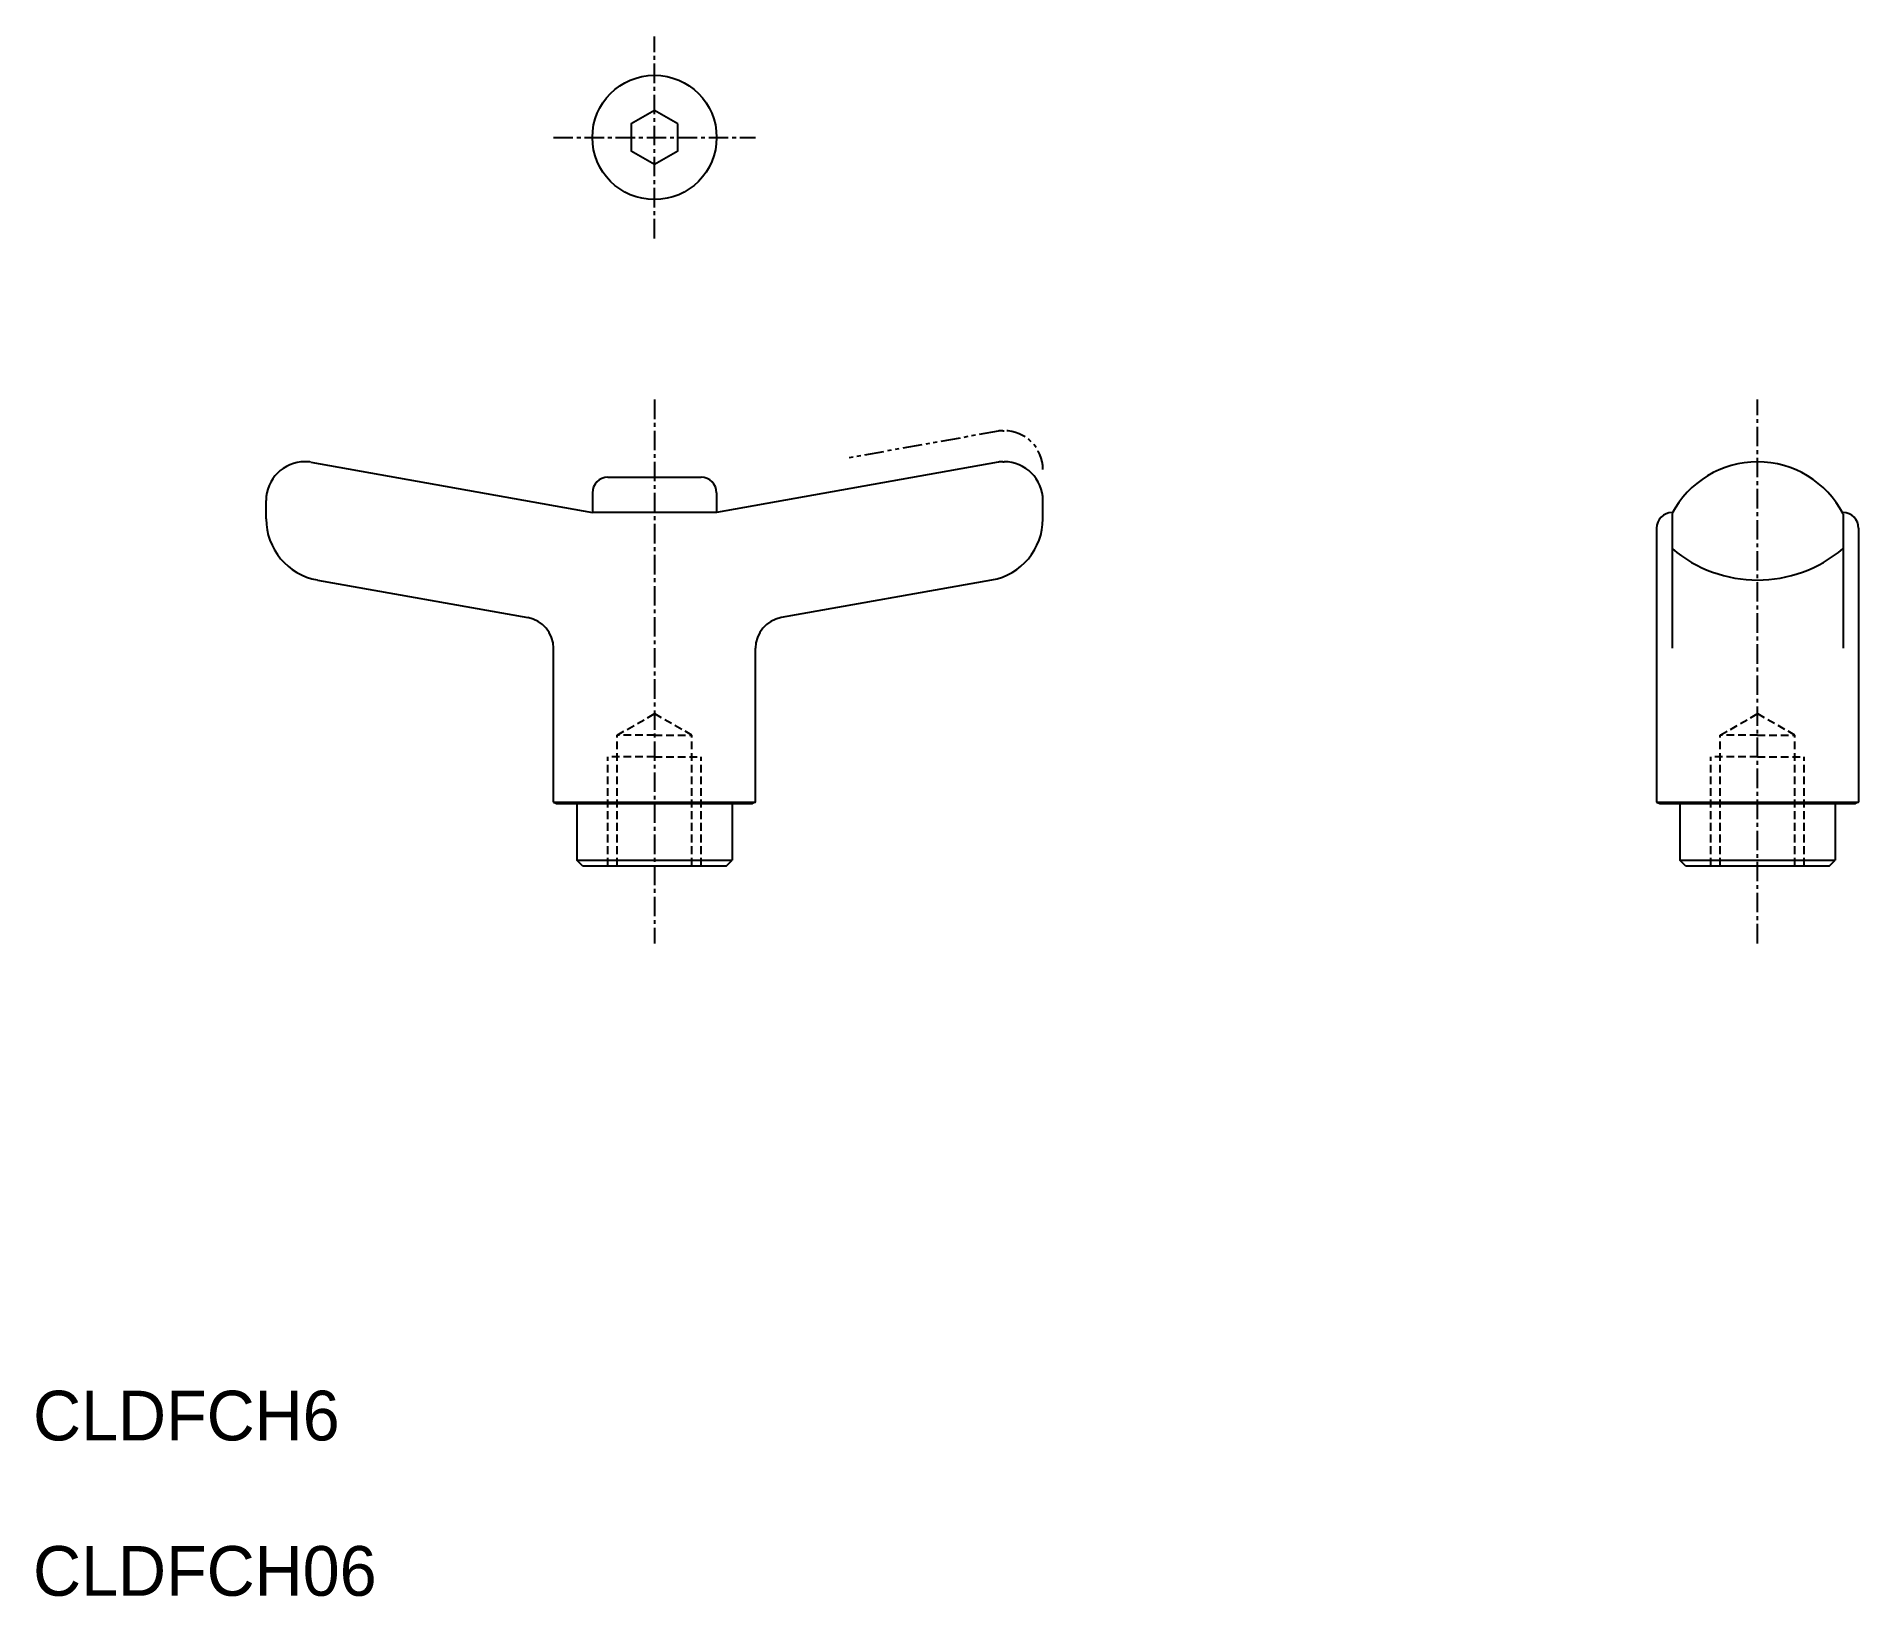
# Model space of a CAD drawing. Extents: x -3697 to -3579, y -1107 to -1007.
import ezdxf

# ---------------------------------------------------------------- set-up
doc = ezdxf.new("R2010")
doc.units = 0
for name, pattern in [('CENTER', [2, 1.25, -0.25, 0.25, -0.25]), ('DASHED', [0.75, 0.5, -0.25]), ('PHANTOM', [2.5, 1.25, -0.25, 0.25, -0.25, 0.25, -0.25])]:
    doc.linetypes.add(name, pattern=pattern)
doc.layers.get('0').update_dxf_attribs({"linetype": 'CONTINUOUS'})
doc.layers.add('CENTER', color=1, linetype='CENTER')

msp = doc.modelspace()

# ---------------------------------------------------------------- linework, layer by layer
at = {"color": 3, "linetype": 'PHANTOM'}
for p, q in [((-3634.67, -1032.35), (-3644.3, -1034.07)), ((-3634.38, -1032.32), (-3634.3, -1032.32))]:
    msp.add_line(p, q, dxfattribs=at)
at = {"color": 7, "linetype": 'CONTINUOUS'}
for p, q in [((-3679.22, -1034.32), (-3679.3, -1034.32)), ((-3678.93, -1034.35), (-3660.8, -1037.59)), ((-3634.67, -1034.35), (-3652.8, -1037.59)), ((-3634.38, -1034.32), (-3634.3, -1034.32)), ((-3659.8, -1035.32), (-3653.8, -1035.32)), ((-3660.8, -1036.32), (-3660.8, -1037.59)), ((-3652.8, -1036.32), (-3652.8, -1037.59)), ((-3681.8, -1037.99), (-3681.8, -1036.82)), ((-3652.8, -1037.59), (-3660.8, -1037.59)), ((-3631.8, -1037.99), (-3631.8, -1036.82)), ((-3591.3, -1037.68), (-3591.3, -1046.32)), ((-3580.29, -1037.68), (-3580.29, -1046.32)), ((-3592.3, -1038.59), (-3592.3, -1056.24)), ((-3579.3, -1038.59), (-3579.3, -1056.24)), ((-3678.5, -1041.93), (-3664.95, -1044.35)), ((-3635.1, -1041.93), (-3648.65, -1044.35)), ((-3663.3, -1056.24), (-3663.3, -1046.32)), ((-3650.3, -1056.24), (-3650.3, -1046.32)), ((-3663.3, -1056.24), (-3650.3, -1056.24)), ((-3663.3, -1056.24), (-3663.1, -1056.32)), ((-3663.1, -1056.32), (-3650.5, -1056.32)), ((-3661.8, -1056.32), (-3661.8, -1059.96)), ((-3651.8, -1056.32), (-3651.8, -1059.96)), ((-3650.3, -1056.24), (-3650.5, -1056.32)), ((-3592.3, -1056.24), (-3579.3, -1056.24)), ((-3592.3, -1056.24), (-3592.1, -1056.32)), ((-3592.1, -1056.32), (-3579.5, -1056.32)), ((-3590.8, -1056.32), (-3590.8, -1059.96)), ((-3580.8, -1056.32), (-3580.8, -1059.96)), ((-3579.3, -1056.24), (-3579.5, -1056.32)), ((-3661.8, -1059.96), (-3651.8, -1059.96)), ((-3661.43, -1060.32), (-3661.8, -1059.96)), ((-3652.17, -1060.32), (-3651.8, -1059.96)), ((-3590.8, -1059.96), (-3580.8, -1059.96)), ((-3590.43, -1060.32), (-3590.8, -1059.96)), ((-3581.17, -1060.32), (-3580.8, -1059.96)), ((-3661.43, -1060.32), (-3652.17, -1060.32)), ((-3590.43, -1060.32), (-3581.17, -1060.32))]:
    msp.add_line(p, q, dxfattribs=at)
at = {"color": 3, "linetype": 'DASHED'}
for p, q in [((-3659.2, -1051.92), (-3656.8, -1050.54)), ((-3654.4, -1051.92), (-3656.8, -1050.54)), ((-3588.2, -1051.92), (-3585.8, -1050.54)), ((-3583.4, -1051.92), (-3585.8, -1050.54)), ((-3659.2, -1060.32), (-3659.2, -1051.92)), ((-3656.8, -1051.92), (-3659.2, -1051.92)), ((-3656.8, -1051.92), (-3654.4, -1051.92)), ((-3654.4, -1060.32), (-3654.4, -1051.92)), ((-3588.2, -1060.32), (-3588.2, -1051.92)), ((-3585.8, -1051.92), (-3588.2, -1051.92)), ((-3585.8, -1051.92), (-3583.4, -1051.92)), ((-3583.4, -1060.32), (-3583.4, -1051.92)), ((-3659.8, -1060.32), (-3659.8, -1053.32)), ((-3656.8, -1053.32), (-3659.8, -1053.32)), ((-3656.8, -1053.32), (-3653.8, -1053.32)), ((-3653.8, -1060.32), (-3653.8, -1053.32)), ((-3588.8, -1060.32), (-3588.8, -1053.32)), ((-3585.8, -1053.32), (-3588.8, -1053.32)), ((-3585.8, -1053.32), (-3582.8, -1053.32)), ((-3582.8, -1060.32), (-3582.8, -1053.32))]:
    msp.add_line(p, q, dxfattribs=at)
at = {"color": 7, "linetype": 'CONTINUOUS'}
msp.add_lwpolyline([(-3655.3, -1012.57), (-3656.8, -1011.71), (-3658.3, -1012.57), (-3658.3, -1014.3), (-3656.8, -1015.17), (-3655.3, -1014.3)], close=True, dxfattribs=at)
msp.add_circle((-3656.8, -1013.44), 4, dxfattribs=at)
at = {"color": 3, "linetype": 'PHANTOM'}
for centre, radius, start, end in [((-3634.38, -1034.32), 2, 90, 98.2888), ((-3634.3, -1034.82), 2.5, 0, 90)]:
    msp.add_arc(centre, radius, start, end, dxfattribs=at)
at = {"color": 7, "linetype": 'CONTINUOUS'}
for centre, radius, start, end in [((-3679.3, -1036.82), 2.5, 90, 180), ((-3679.22, -1036.32), 2, 81.7112, 90), ((-3634.38, -1036.32), 2, 90, 98.2888), ((-3634.3, -1036.82), 2.5, 0, 90), ((-3585.8, -1040.52), 6.2, 27.3186, 152.6814), ((-3659.8, -1036.32), 1, 90, 180), ((-3653.8, -1036.32), 1, 0, 90), ((-3591.3, -1038.59), 1, 90.2832, 180), ((-3580.3, -1038.59), 1, 0, 89.7168), ((-3677.8, -1037.99), 4, 180, 259.8635), ((-3635.8, -1037.99), 4, 280.1365, 0), ((-3585.8, -1033.42), 8.51, 229.6855, 310.3145), ((-3665.3, -1046.32), 2, 0, 79.8635), ((-3648.3, -1046.32), 2, 100.1365, 180)]:
    msp.add_arc(centre, radius, start, end, dxfattribs=at)
at = {"layer": 'CENTER', "color": 1, "linetype": 'CENTER'}
for p, q in [((-3656.8, -1019.94), (-3656.8, -1006.94)), ((-3663.3, -1013.44), (-3650.3, -1013.44)), ((-3656.8, -1030.32), (-3656.8, -1065.32)), ((-3585.8, -1065.32), (-3585.8, -1030.32))]:
    msp.add_line(p, q, dxfattribs=at)

# ---------------------------------------------------------------- texts
at = {"color": 7, "linetype": 'CONTINUOUS'}
for s, p in [('CLDFCH6', (-3696.8, -1097.32)), ('CLDFCH06', (-3696.8, -1107.32))]:
    msp.add_text(s, height=3.2, dxfattribs=at).set_placement(p)

doc.saveas('drawing.dxf')
